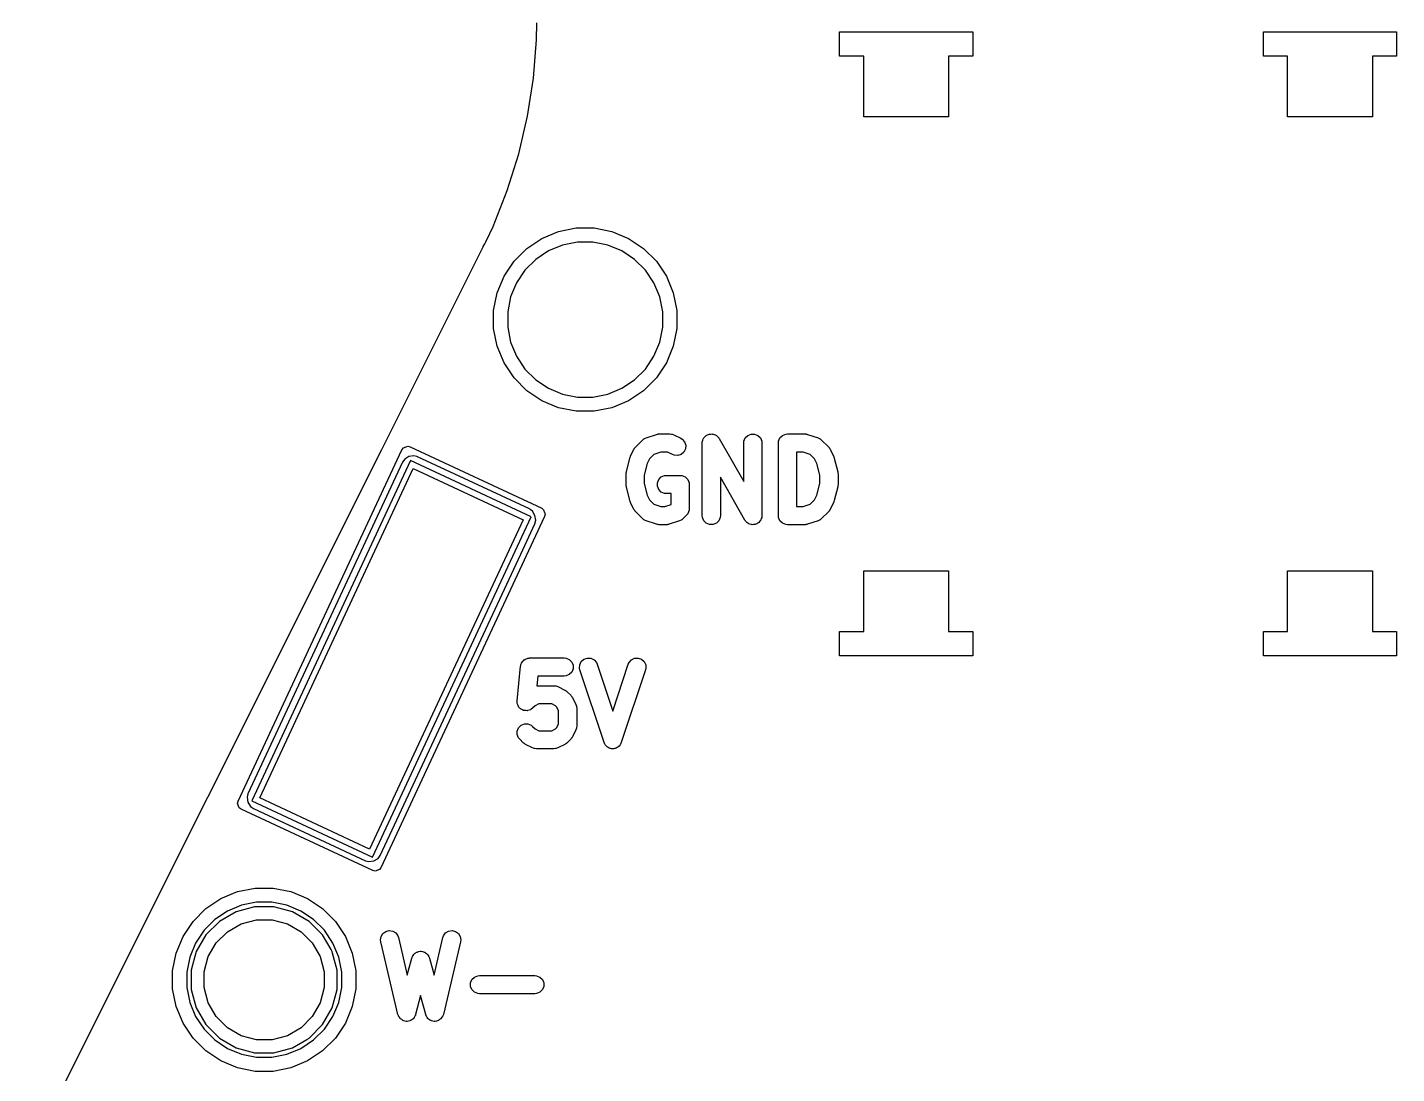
# Model space of a CAD drawing. Extents: x 121.6 to 171.8, y -137.8 to -68.
# Drawn here: x 136.39 to 147.7, y -115.02 to -106.39 of the extents above; entities that cross this region are included whole.
import ezdxf

# ---------------------------------------------------------------- set-up
doc = ezdxf.new("R2010")
doc.units = 0
doc.layers.add('BLACK', color=7, linetype='CONTINUOUS')

msp = doc.modelspace()

# ---------------------------------------------------------------- linework, layer by layer
at = {"layer": 'BLACK', "linetype": 'CONTINUOUS'}
for p, q in [((140.598966, -106.489976), (140.600307, -106.350455)), ((140.572674, -106.80694), (140.598966, -106.489976)), ((143.1, -106.625), (143.1, -106.425)), ((143.1, -106.425), (144.2, -106.425)), ((144.2, -106.425), (144.2, -106.625)), ((146.6, -106.625), (146.6, -106.425)), ((146.6, -106.425), (147.7, -106.425)), ((147.7, -106.425), (147.7, -106.625)), ((143.3, -106.625), (143.1, -106.625)), ((143.3, -107.125), (143.3, -106.625)), ((144.2, -106.625), (144, -106.625)), ((144, -106.625), (144, -107.125)), ((146.8, -106.625), (146.6, -106.625)), ((146.8, -107.125), (146.8, -106.625)), ((147.7, -106.625), (147.5, -106.625)), ((147.5, -106.625), (147.5, -107.125)), ((140.523261, -107.12113), (140.572674, -106.80694)), ((140.450992, -107.430863), (140.523261, -107.12113)), ((144, -107.125), (143.3, -107.125)), ((147.5, -107.125), (146.8, -107.125)), ((140.356255, -107.734477), (140.450992, -107.430863)), ((140.239556, -108.030347), (140.356255, -107.734477)), ((140.181205, -108.151499), (140.239556, -108.030347)), ((140.641738, -108.12974), (140.779384, -108.072725)), ((140.779384, -108.072725), (140.925507, -108.04366)), ((140.925507, -108.04366), (141.074493, -108.04366)), ((141.074493, -108.04366), (141.220616, -108.072725)), ((141.220616, -108.072725), (141.358262, -108.12974)), ((140.158855, -108.197877), (140.170233, -108.174256)), ((140.170233, -108.174256), (140.178822, -108.157093)), ((140.178822, -108.157091), (140.179976, -108.154786)), ((140.178822, -108.157093), (140.178822, -108.157091)), ((140.179976, -108.154786), (140.181205, -108.151499)), ((140.517861, -108.212512), (140.641738, -108.12974)), ((140.813319, -108.184595), (140.696846, -108.232839)), ((140.936965, -108.16), (140.813319, -108.184595)), ((141.063035, -108.16), (140.936965, -108.16)), ((141.186681, -108.184595), (141.063035, -108.16)), ((141.303154, -108.232839), (141.186681, -108.184595)), ((141.358262, -108.12974), (141.482139, -108.212512)), ((139.320935, -109.871604), (140.158187, -108.198332)), ((140.158187, -108.198332), (140.158855, -108.197877)), ((140.412512, -108.317861), (140.517861, -108.212512)), ((140.592024, -108.302879), (140.502879, -108.392024)), ((140.696846, -108.232839), (140.592024, -108.302879)), ((141.407976, -108.302879), (141.303154, -108.232839)), ((141.497121, -108.392024), (141.407976, -108.302879)), ((141.482139, -108.212512), (141.587488, -108.317861)), ((140.32974, -108.441738), (140.412512, -108.317861)), ((140.502879, -108.392024), (140.432839, -108.496846)), ((141.567161, -108.496846), (141.497121, -108.392024)), ((141.587488, -108.317861), (141.67026, -108.441738)), ((140.272725, -108.579384), (140.32974, -108.441738)), ((140.432839, -108.496846), (140.384595, -108.613319)), ((141.615405, -108.613319), (141.567161, -108.496846)), ((141.67026, -108.441738), (141.727275, -108.579384)), ((140.24366, -108.725507), (140.272725, -108.579384)), ((140.384595, -108.613319), (140.36, -108.736965)), ((141.64, -108.736965), (141.615405, -108.613319)), ((141.727275, -108.579384), (141.75634, -108.725507)), ((140.24366, -108.736965), (140.24366, -108.725507)), ((140.24366, -108.874493), (140.24366, -108.736965)), ((140.36, -108.736965), (140.36, -108.863035)), ((141.64, -108.863035), (141.64, -108.736965)), ((141.75634, -108.725507), (141.75634, -108.874493)), ((140.36, -108.863035), (140.384595, -108.986681)), ((141.615405, -108.986681), (141.64, -108.863035)), ((140.272725, -109.020616), (140.24366, -108.874493)), ((140.384595, -108.986681), (140.432839, -109.103154)), ((141.567161, -109.103154), (141.615405, -108.986681)), ((141.75634, -108.874493), (141.727275, -109.020616)), ((140.32974, -109.158262), (140.272725, -109.020616)), ((141.727275, -109.020616), (141.67026, -109.158262)), ((140.412512, -109.282139), (140.32974, -109.158262)), ((140.432839, -109.103154), (140.502879, -109.207976)), ((140.502879, -109.207976), (140.592024, -109.297121)), ((141.407976, -109.297121), (141.497121, -109.207976)), ((141.497121, -109.207976), (141.567161, -109.103154)), ((141.67026, -109.158262), (141.587488, -109.282139)), ((140.517861, -109.387488), (140.412512, -109.282139)), ((140.592024, -109.297121), (140.696846, -109.367161)), ((141.303154, -109.367161), (141.407976, -109.297121)), ((141.587488, -109.282139), (141.482139, -109.387488)), ((140.641738, -109.47026), (140.517861, -109.387488)), ((140.696846, -109.367161), (140.813319, -109.415405)), ((140.813319, -109.415405), (140.936965, -109.44)), ((141.063035, -109.44), (141.186681, -109.415405)), ((141.186681, -109.415405), (141.303154, -109.367161)), ((141.482139, -109.387488), (141.358262, -109.47026)), ((140.779384, -109.527275), (140.641738, -109.47026)), ((140.925507, -109.55634), (140.779384, -109.527275)), ((140.936965, -109.44), (141.063035, -109.44)), ((141.220616, -109.527275), (141.074493, -109.55634)), ((141.358262, -109.47026), (141.220616, -109.527275)), ((141.074493, -109.55634), (140.925507, -109.55634)), ((141.490113, -109.782185), (141.503538, -109.776191)), ((141.503538, -109.776191), (141.589252, -109.74762)), ((141.589252, -109.74762), (141.596505, -109.74597)), ((141.596505, -109.74597), (141.598337, -109.745212)), ((141.598337, -109.745212), (141.600991, -109.74495)), ((141.600991, -109.74495), (141.603589, -109.74436)), ((141.603589, -109.74436), (141.605563, -109.7445)), ((141.605563, -109.7445), (141.612969, -109.743771)), ((141.612969, -109.743771), (141.698684, -109.743771)), ((141.698684, -109.743771), (141.713316, -109.745212)), ((141.713316, -109.745212), (141.715805, -109.746243)), ((141.715805, -109.746243), (141.718493, -109.746434)), ((141.718493, -109.746434), (141.732225, -109.751689)), ((141.732225, -109.751689), (141.789367, -109.78026)), ((141.977351, -109.781519), (141.979181, -109.777103)), ((141.979181, -109.777103), (141.986231, -109.770052)), ((141.986231, -109.770052), (141.992341, -109.762163)), ((141.992341, -109.762163), (141.996494, -109.759789)), ((141.996494, -109.759789), (141.999873, -109.756411)), ((141.999873, -109.756411), (142.009085, -109.752594)), ((142.009085, -109.752594), (142.01775, -109.747644)), ((142.01775, -109.747644), (142.022493, -109.747041)), ((142.022493, -109.747041), (142.026909, -109.745212)), ((142.026909, -109.745212), (142.036883, -109.745212)), ((142.036883, -109.745212), (142.04678, -109.743954)), ((142.04678, -109.743954), (142.051392, -109.745212)), ((142.051392, -109.745212), (142.056173, -109.745212)), ((142.056173, -109.745212), (142.065388, -109.749029)), ((142.065388, -109.749029), (142.075012, -109.751654)), ((142.075012, -109.751654), (142.078792, -109.754581)), ((142.078792, -109.754581), (142.083209, -109.756411)), ((142.083209, -109.756411), (142.090259, -109.763461)), ((142.090259, -109.763461), (142.098149, -109.769571)), ((142.098149, -109.769571), (142.102501, -109.775703)), ((142.102501, -109.775703), (142.103901, -109.777103)), ((142.103901, -109.777103), (142.10447, -109.778477)), ((142.10447, -109.778477), (142.106659, -109.781561)), ((142.310839, -109.804139), (142.322038, -109.777103)), ((142.322038, -109.777103), (142.34273, -109.756411)), ((142.34273, -109.756411), (142.369766, -109.745212)), ((142.369766, -109.745212), (142.39903, -109.745212)), ((142.39903, -109.745212), (142.426066, -109.756411)), ((142.426066, -109.756411), (142.446758, -109.777103)), ((142.446758, -109.777103), (142.457957, -109.804139)), ((142.596553, -109.804139), (142.607752, -109.777103)), ((142.607752, -109.777103), (142.628444, -109.756411)), ((142.628444, -109.756411), (142.65548, -109.745212)), ((142.65548, -109.745212), (142.670112, -109.743771)), ((142.670112, -109.743771), (142.812969, -109.743771)), ((142.812969, -109.743771), (142.820374, -109.7445)), ((142.820374, -109.7445), (142.822349, -109.74436)), ((142.822349, -109.74436), (142.824946, -109.74495)), ((142.824946, -109.74495), (142.827601, -109.745212)), ((142.827601, -109.745212), (142.829432, -109.74597)), ((142.829432, -109.74597), (142.836686, -109.74762)), ((142.836686, -109.74762), (142.922399, -109.776191)), ((142.922399, -109.776191), (142.935825, -109.782185)), ((137.883884, -112.743594), (139.320935, -109.871604)), ((138.134712, -112.775391), (139.487088, -109.875207)), ((139.487088, -109.875207), (139.498624, -109.859474)), ((139.498624, -109.859473), (139.534585, -109.846385)), ((139.498624, -109.859474), (139.498624, -109.859473)), ((139.534585, -109.846385), (139.553535, -109.851022)), ((139.553535, -109.851022), (140.641104, -110.358162)), ((141.374459, -109.928087), (141.40303, -109.870944)), ((141.40303, -109.870944), (141.406994, -109.864644)), ((141.406994, -109.864644), (141.407752, -109.862817)), ((141.407752, -109.862817), (141.40944, -109.86076)), ((141.40944, -109.86076), (141.410862, -109.858501)), ((141.410862, -109.858501), (141.41236, -109.857201)), ((141.41236, -109.857201), (141.417079, -109.851452)), ((141.417079, -109.851452), (141.474222, -109.794309)), ((141.474222, -109.794309), (141.485587, -109.784982)), ((141.485587, -109.784982), (141.488077, -109.78395)), ((141.488077, -109.78395), (141.490113, -109.782185)), ((141.789367, -109.78026), (141.80181, -109.788093)), ((141.80181, -109.788093), (141.820984, -109.8102)), ((141.828163, -109.867151), (141.815076, -109.893326)), ((141.820984, -109.8102), (141.830237, -109.837961)), ((141.830237, -109.837961), (141.828163, -109.867151)), ((141.966541, -109.818771), (141.966911, -109.815007)), ((141.966541, -110.418771), (141.966541, -109.818771)), ((141.966724, -109.813532), (141.967245, -109.811621)), ((141.966911, -109.815007), (141.966724, -109.813532)), ((141.967245, -109.811621), (141.967982, -109.804139)), ((141.967982, -109.804139), (141.971799, -109.794923)), ((141.971799, -109.794923), (141.974424, -109.7853)), ((141.974424, -109.7853), (141.977351, -109.781519)), ((142.106659, -109.781561), (142.309398, -110.136354)), ((142.309398, -109.818771), (142.310839, -109.804139)), ((142.309398, -110.136354), (142.309398, -109.818771)), ((142.457957, -109.804139), (142.459398, -109.818771)), ((142.459398, -109.818771), (142.459398, -110.418771)), ((142.595112, -109.818771), (142.596553, -109.804139)), ((142.595112, -110.418771), (142.595112, -109.818771)), ((142.935825, -109.782185), (142.93786, -109.78395)), ((142.93786, -109.78395), (142.940351, -109.784982)), ((142.940351, -109.784982), (142.951716, -109.794309)), ((142.951716, -109.794309), (143.008859, -109.851452)), ((143.008859, -109.851452), (143.013579, -109.857204)), ((143.013579, -109.857204), (143.015076, -109.858502)), ((143.015076, -109.858502), (143.016495, -109.860757)), ((143.016495, -109.860757), (143.018186, -109.862817)), ((143.018186, -109.862817), (143.018943, -109.864646)), ((143.018943, -109.864646), (143.022908, -109.870944)), ((143.022908, -109.870944), (143.051479, -109.928088)), ((139.492143, -109.97676), (138.215757, -112.713982)), ((139.556588, -109.962782), (138.246472, -112.772337)), ((139.510168, -109.952178), (139.492143, -109.97676)), ((139.51017, -109.952176), (139.510168, -109.952178)), ((139.54503, -109.931024), (139.51017, -109.952176)), ((139.545032, -109.931023), (139.54503, -109.931024)), ((139.585332, -109.924821), (139.545032, -109.931023)), ((140.553526, -110.427662), (139.556588, -109.962782)), ((139.585333, -109.924821), (139.585332, -109.924821)), ((139.610673, -109.931023), (139.585333, -109.924821)), ((139.614943, -109.932068), (139.610673, -109.931023)), ((140.53955, -110.363217), (139.614943, -109.932068)), ((141.340208, -110.057724), (141.36878, -109.943438)), ((141.36878, -109.943438), (141.369165, -109.942358)), ((141.369165, -109.942358), (141.369204, -109.941819)), ((141.369204, -109.941819), (141.371531, -109.935737)), ((141.371531, -109.935737), (141.373727, -109.929592)), ((141.373727, -109.929592), (141.374049, -109.929156)), ((141.374049, -109.929156), (141.374459, -109.928087)), ((141.512306, -109.987802), (141.487969, -110.085148)), ((141.53175, -109.948912), (141.512306, -109.987802)), ((141.567769, -109.912894), (141.53175, -109.948912)), ((141.625138, -109.893771), (141.567769, -109.912894)), ((141.680979, -109.893771), (141.625138, -109.893771)), ((141.722285, -109.914424), (141.680979, -109.893771)), ((141.736017, -109.919679), (141.722285, -109.914424)), ((141.765207, -109.921753), (141.736017, -109.919679)), ((141.792968, -109.912499), (141.765207, -109.921753)), ((141.815076, -109.893326), (141.792968, -109.912499)), ((142.800799, -109.893771), (142.745112, -109.893771)), ((142.745112, -109.893771), (142.745112, -110.343771)), ((142.858169, -109.912894), (142.800799, -109.893771)), ((142.894186, -109.948911), (142.858169, -109.912894)), ((142.913632, -109.987803), (142.894186, -109.948911)), ((142.937969, -110.085148), (142.913632, -109.987803)), ((143.051479, -109.928088), (143.051887, -109.929155)), ((143.051887, -109.929155), (143.052211, -109.929592)), ((143.052211, -109.929592), (143.054412, -109.935752)), ((143.054412, -109.935752), (143.056734, -109.94182)), ((143.056734, -109.94182), (143.056772, -109.942358)), ((143.056772, -109.942358), (143.057158, -109.943438)), ((143.057158, -109.943438), (143.08573, -110.057723)), ((138.312919, -112.748153), (139.580773, -110.029229)), ((139.580773, -110.029229), (140.487081, -110.451847)), ((141.337969, -110.075914), (141.33822, -110.07336)), ((141.337969, -110.161628), (141.337969, -110.075914)), ((141.338058, -110.072268), (141.338867, -110.066794)), ((141.33822, -110.07336), (141.338058, -110.072268)), ((141.338867, -110.066794), (141.33941, -110.061282)), ((141.33941, -110.061282), (141.339832, -110.06026)), ((141.339832, -110.06026), (141.340208, -110.057724)), ((141.487969, -110.085148), (141.487969, -110.152393)), ((141.607752, -110.11996), (141.628444, -110.099268)), ((141.628444, -110.099268), (141.65548, -110.088069)), ((141.65548, -110.088069), (141.670112, -110.086628)), ((141.670112, -110.086628), (141.784398, -110.086628)), ((141.784398, -110.086628), (141.79903, -110.088069)), ((141.79903, -110.088069), (141.826066, -110.099268)), ((141.826066, -110.099268), (141.846758, -110.11996)), ((142.31928, -110.455982), (142.116541, -110.101188)), ((142.116541, -110.101188), (142.116541, -110.418771)), ((142.937969, -110.152393), (142.937969, -110.085148)), ((143.08573, -110.057723), (143.086105, -110.060261)), ((143.086105, -110.060261), (143.086528, -110.061282)), ((143.086528, -110.061282), (143.08707, -110.066793)), ((143.08707, -110.066793), (143.08788, -110.072268)), ((143.08788, -110.072268), (143.087717, -110.07336)), ((143.087717, -110.07336), (143.087969, -110.075914)), ((143.087969, -110.075914), (143.087969, -110.161628)), ((141.33822, -110.164181), (141.337969, -110.161628)), ((141.338058, -110.165274), (141.33822, -110.164181)), ((141.338867, -110.170747), (141.338058, -110.165274)), ((141.33941, -110.17626), (141.338867, -110.170747)), ((141.339832, -110.177281), (141.33941, -110.17626)), ((141.340208, -110.179818), (141.339832, -110.177281)), ((141.36878, -110.294104), (141.340208, -110.179818)), ((141.487969, -110.152393), (141.512306, -110.249739)), ((141.596553, -110.146996), (141.607752, -110.11996)), ((141.596553, -110.17626), (141.596553, -110.146996)), ((141.607752, -110.203296), (141.596553, -110.17626)), ((141.628444, -110.223988), (141.607752, -110.203296)), ((141.65548, -110.235187), (141.628444, -110.223988)), ((141.846758, -110.11996), (141.857957, -110.146996)), ((141.857957, -110.146996), (141.859398, -110.161628)), ((141.859398, -110.161628), (141.859398, -110.361628)), ((142.913632, -110.249738), (142.937969, -110.152393)), ((143.08573, -110.179819), (143.057158, -110.294104)), ((143.086105, -110.17728), (143.08573, -110.179819)), ((143.086528, -110.17626), (143.086105, -110.17728)), ((143.08707, -110.170748), (143.086528, -110.17626)), ((143.08788, -110.165274), (143.08707, -110.170748)), ((143.087969, -110.161628), (143.087717, -110.164181)), ((143.087717, -110.164181), (143.08788, -110.165274)), ((141.369165, -110.295183), (141.36878, -110.294104)), ((141.369204, -110.295723), (141.369165, -110.295183)), ((141.371531, -110.301804), (141.369204, -110.295723)), ((141.373727, -110.30795), (141.371531, -110.301804)), ((141.374049, -110.308385), (141.373727, -110.30795)), ((141.374459, -110.309455), (141.374049, -110.308385)), ((141.40303, -110.366598), (141.374459, -110.309455)), ((141.512306, -110.249739), (141.53175, -110.288629)), ((141.53175, -110.288629), (141.567769, -110.324648)), ((141.567769, -110.324648), (141.625138, -110.343771)), ((141.625138, -110.343771), (141.657942, -110.343771)), ((141.670112, -110.236628), (141.65548, -110.235187)), ((141.657942, -110.343771), (141.709398, -110.326619)), ((141.709398, -110.236628), (141.670112, -110.236628)), ((141.709398, -110.326619), (141.709398, -110.236628)), ((142.745112, -110.343771), (142.800799, -110.343771)), ((142.800799, -110.343771), (142.858169, -110.324647)), ((142.858169, -110.324647), (142.894186, -110.28863)), ((142.894186, -110.28863), (142.913632, -110.249738)), ((143.051479, -110.309454), (143.022908, -110.366598)), ((143.051887, -110.308386), (143.051479, -110.309454)), ((143.052211, -110.30795), (143.051887, -110.308386)), ((143.054412, -110.301789), (143.052211, -110.30795)), ((143.056734, -110.295722), (143.054412, -110.301789)), ((143.056772, -110.295183), (143.056734, -110.295722)), ((143.057158, -110.294104), (143.056772, -110.295183)), ((140.487081, -110.451847), (139.219227, -113.170771)), ((139.243412, -113.237216), (140.553526, -110.427662)), ((140.665288, -110.424609), (139.312911, -113.324794)), ((140.545955, -110.367914), (140.53955, -110.363217)), ((140.563942, -110.381103), (140.545955, -110.367914)), ((140.564132, -110.381242), (140.563942, -110.381103)), ((140.585286, -110.416104), (140.564132, -110.381242)), ((140.584243, -110.486017), (140.59149, -110.456407)), ((140.59149, -110.456407), (140.585286, -110.416104)), ((140.641104, -110.358162), (140.656836, -110.369698)), ((140.656836, -110.369698), (140.656837, -110.369699)), ((140.656837, -110.369699), (140.664922, -110.391914)), ((140.664922, -110.391914), (140.669527, -110.404567)), ((140.669925, -110.40566), (140.665288, -110.424609)), ((140.669527, -110.404567), (140.669925, -110.40566)), ((141.406994, -110.372897), (141.40303, -110.366598)), ((141.407752, -110.374725), (141.406994, -110.372897)), ((141.40944, -110.376781), (141.407752, -110.374725)), ((141.410862, -110.379041), (141.40944, -110.376781)), ((141.41236, -110.38034), (141.410862, -110.379041)), ((141.417079, -110.38609), (141.41236, -110.38034)), ((141.474222, -110.443233), (141.417079, -110.38609)), ((141.485587, -110.45256), (141.474222, -110.443233)), ((141.488077, -110.453591), (141.485587, -110.45256)), ((141.490113, -110.455357), (141.488077, -110.453591)), ((141.503538, -110.461351), (141.490113, -110.455357)), ((141.792968, -110.455357), (141.779542, -110.461351)), ((141.795003, -110.453591), (141.792968, -110.455357)), ((141.797494, -110.45256), (141.795003, -110.453591)), ((141.808859, -110.443233), (141.797494, -110.45256)), ((141.837431, -110.414661), (141.808859, -110.443233)), ((141.846759, -110.403296), (141.837431, -110.414661)), ((141.856805, -110.37904), (141.846759, -110.403296)), ((141.857957, -110.37626), (141.856805, -110.37904)), ((141.859398, -110.361628), (141.857957, -110.37626)), ((141.967982, -110.433403), (141.966541, -110.418771)), ((141.979181, -110.460439), (141.967982, -110.433403)), ((142.1151, -110.433403), (142.103901, -110.460439)), ((142.116541, -110.418771), (142.1151, -110.433403)), ((142.321469, -110.459065), (142.31928, -110.455982)), ((142.448587, -110.456022), (142.446758, -110.460439)), ((142.451515, -110.452242), (142.448587, -110.456022)), ((142.454139, -110.442618), (142.451515, -110.452242)), ((142.457957, -110.433403), (142.454139, -110.442618)), ((142.458693, -110.42592), (142.457957, -110.433403)), ((142.459215, -110.42401), (142.458693, -110.42592)), ((142.459398, -110.418771), (142.459027, -110.422534)), ((142.459027, -110.422534), (142.459215, -110.42401)), ((142.596553, -110.433403), (142.595112, -110.418771)), ((142.607752, -110.460439), (142.596553, -110.433403)), ((142.935825, -110.455357), (142.922399, -110.461351)), ((142.93786, -110.453591), (142.935825, -110.455357)), ((142.940351, -110.45256), (142.93786, -110.453591)), ((142.951716, -110.443233), (142.940351, -110.45256)), ((143.008859, -110.38609), (142.951716, -110.443233)), ((143.013579, -110.380337), (143.008859, -110.38609)), ((143.015076, -110.37904), (143.013579, -110.380337)), ((143.016495, -110.376784), (143.015076, -110.37904)), ((143.018186, -110.374725), (143.016495, -110.376784)), ((143.018943, -110.372895), (143.018186, -110.374725)), ((143.022908, -110.366598), (143.018943, -110.372895)), ((140.467622, -110.736111), (140.584243, -110.486017)), ((141.589252, -110.489922), (141.503538, -110.461351)), ((141.596505, -110.491571), (141.589252, -110.489922)), ((141.598337, -110.49233), (141.596505, -110.491571)), ((141.600991, -110.492591), (141.598337, -110.49233)), ((141.603589, -110.493182), (141.600991, -110.492591)), ((141.605563, -110.493041), (141.603589, -110.493182)), ((141.612969, -110.493771), (141.605563, -110.493041)), ((141.670112, -110.493771), (141.612969, -110.493771)), ((141.677517, -110.493041), (141.670112, -110.493771)), ((141.679492, -110.493182), (141.677517, -110.493041)), ((141.682089, -110.492591), (141.679492, -110.493182)), ((141.684744, -110.49233), (141.682089, -110.492591)), ((141.686575, -110.491571), (141.684744, -110.49233)), ((141.693829, -110.489922), (141.686575, -110.491571)), ((141.779542, -110.461351), (141.693829, -110.489922)), ((141.999873, -110.481131), (141.979181, -110.460439)), ((142.026909, -110.49233), (141.999873, -110.481131)), ((142.056173, -110.49233), (142.026909, -110.49233)), ((142.083209, -110.481131), (142.056173, -110.49233)), ((142.103901, -110.460439), (142.083209, -110.481131)), ((142.322038, -110.460439), (142.321469, -110.459065)), ((142.323437, -110.461838), (142.322038, -110.460439)), ((142.327791, -110.467971), (142.323437, -110.461838)), ((142.335677, -110.474078), (142.327791, -110.467971)), ((142.34273, -110.481131), (142.335677, -110.474078)), ((142.347146, -110.48296), (142.34273, -110.481131)), ((142.350928, -110.485889), (142.347146, -110.48296)), ((142.360553, -110.488514), (142.350928, -110.485889)), ((142.369766, -110.49233), (142.360553, -110.488514)), ((142.374546, -110.49233), (142.369766, -110.49233)), ((142.379159, -110.493588), (142.374546, -110.49233)), ((142.389056, -110.49233), (142.379159, -110.493588)), ((142.39903, -110.49233), (142.389056, -110.49233)), ((142.403445, -110.490501), (142.39903, -110.49233)), ((142.40819, -110.489898), (142.403445, -110.490501)), ((142.416855, -110.484946), (142.40819, -110.489898)), ((142.426066, -110.481131), (142.416855, -110.484946)), ((142.429444, -110.477752), (142.426066, -110.481131)), ((142.433598, -110.475379), (142.429444, -110.477752)), ((142.439707, -110.467489), (142.433598, -110.475379)), ((142.446758, -110.460439), (142.439707, -110.467489)), ((142.628444, -110.481131), (142.607752, -110.460439)), ((142.65548, -110.49233), (142.628444, -110.481131)), ((142.670112, -110.493771), (142.65548, -110.49233)), ((142.812969, -110.493771), (142.670112, -110.493771)), ((142.820374, -110.493041), (142.812969, -110.493771)), ((142.822349, -110.493182), (142.820374, -110.493041)), ((142.824946, -110.492591), (142.822349, -110.493182)), ((142.827601, -110.49233), (142.824946, -110.492591)), ((142.829432, -110.491571), (142.827601, -110.49233)), ((142.836686, -110.489922), (142.829432, -110.491571)), ((142.922399, -110.461351), (142.836686, -110.489922)), ((139.44464, -112.929905), (140.467622, -110.736111)), ((143.3, -111.375), (143.3, -110.875)), ((143.3, -110.875), (144, -110.875)), ((144, -110.875), (144, -111.375)), ((146.8, -111.375), (146.8, -110.875)), ((146.8, -110.875), (147.5, -110.875)), ((147.5, -110.875), (147.5, -111.375)), ((143.1, -111.575), (143.1, -111.375)), ((143.1, -111.375), (143.3, -111.375)), ((144, -111.375), (144.2, -111.375)), ((144.2, -111.375), (144.2, -111.575)), ((146.6, -111.575), (146.6, -111.375)), ((146.6, -111.375), (146.8, -111.375)), ((147.5, -111.375), (147.7, -111.375)), ((147.7, -111.375), (147.7, -111.575)), ((144.2, -111.575), (143.1, -111.575)), ((147.7, -111.575), (146.6, -111.575)), ((140.438341, -111.947022), (140.466913, -111.661308)), ((140.466913, -111.661308), (140.467982, -111.655975)), ((140.467982, -111.654139), (140.468695, -111.652416)), ((140.467982, -111.655975), (140.467982, -111.654139)), ((140.468695, -111.652416), (140.469803, -111.646892)), ((140.469803, -111.646892), (140.474985, -111.637232)), ((140.474985, -111.637232), (140.479181, -111.627103)), ((140.479181, -111.627103), (140.481852, -111.624431)), ((140.481852, -111.624431), (140.483637, -111.621105)), ((140.483637, -111.621105), (140.492119, -111.614164)), ((140.492119, -111.614164), (140.499873, -111.606411)), ((140.499873, -111.606411), (140.503361, -111.604965)), ((140.503361, -111.604965), (140.506285, -111.602574)), ((140.506285, -111.602574), (140.516782, -111.599406)), ((140.516782, -111.599406), (140.526909, -111.595212)), ((140.526909, -111.595212), (140.532514, -111.594659)), ((140.532514, -111.594659), (140.534301, -111.594121)), ((140.534301, -111.594121), (140.536129, -111.594303)), ((140.536129, -111.594303), (140.541541, -111.593771)), ((140.541541, -111.593771), (140.827255, -111.593771)), ((140.827255, -111.593771), (140.841887, -111.595212)), ((140.841887, -111.595212), (140.868923, -111.606411)), ((140.868923, -111.606411), (140.889615, -111.627103)), ((140.889615, -111.627103), (140.900814, -111.654139)), ((140.900814, -111.683403), (140.889615, -111.710439)), ((140.900814, -111.654139), (140.900814, -111.683403)), ((140.952844, -111.678151), (140.954919, -111.648961)), ((140.956104, -111.692488), (140.952844, -111.678151)), ((140.954919, -111.648961), (140.968005, -111.622788)), ((141.156104, -112.292489), (140.956104, -111.692488)), ((140.968005, -111.622788), (140.990112, -111.603614)), ((140.990112, -111.603614), (141.017875, -111.59436)), ((141.017875, -111.59436), (141.047065, -111.596435)), ((141.047065, -111.596435), (141.073238, -111.609521)), ((141.073238, -111.609521), (141.092412, -111.631628)), ((141.092412, -111.631628), (141.098406, -111.645054)), ((141.098406, -111.645054), (141.227254, -112.0316)), ((141.227254, -112.0316), (141.356104, -111.645053)), ((141.498406, -111.692488), (141.298406, -112.292488)), ((141.356104, -111.645053), (141.362098, -111.631628)), ((141.362098, -111.631628), (141.381272, -111.609521)), ((141.381272, -111.609521), (141.407445, -111.596434)), ((141.407445, -111.596434), (141.436635, -111.594359)), ((141.436635, -111.594359), (141.464398, -111.603613)), ((141.464398, -111.603613), (141.486505, -111.622787)), ((141.486505, -111.622787), (141.499592, -111.648961)), ((141.501666, -111.678151), (141.498406, -111.692488)), ((141.499592, -111.648961), (141.501666, -111.678151)), ((140.609415, -111.743771), (140.601558, -111.822342)), ((140.827255, -111.743771), (140.609415, -111.743771)), ((140.841887, -111.74233), (140.827255, -111.743771)), ((140.868923, -111.731131), (140.841887, -111.74233)), ((140.889615, -111.710439), (140.868923, -111.731131)), ((140.601558, -111.822342), (140.741541, -111.822342)), ((140.741541, -111.822342), (140.756173, -111.823783)), ((140.756173, -111.823783), (140.758661, -111.824813)), ((140.758661, -111.824813), (140.761351, -111.825005)), ((140.761351, -111.825005), (140.775082, -111.83026)), ((140.775082, -111.83026), (140.832225, -111.858832)), ((140.832225, -111.858832), (140.838521, -111.862795)), ((140.838521, -111.862795), (140.840352, -111.863554)), ((140.840352, -111.863554), (140.842413, -111.865245)), ((140.842413, -111.865245), (140.844668, -111.866665)), ((140.844668, -111.866665), (140.845964, -111.86816)), ((140.845964, -111.86816), (140.851717, -111.872881)), ((140.851717, -111.872881), (140.880288, -111.901452)), ((140.880288, -111.901452), (140.885008, -111.907204)), ((140.885008, -111.907204), (140.886505, -111.908502)), ((140.886505, -111.908502), (140.887924, -111.910757)), ((140.887924, -111.910757), (140.889615, -111.912817)), ((140.889615, -111.912817), (140.890372, -111.914646)), ((140.890372, -111.914646), (140.894337, -111.920944)), ((140.894337, -111.920944), (140.922908, -111.978088)), ((140.438319, -111.961725), (140.438341, -111.947022)), ((140.43941, -111.96534), (140.438319, -111.961725)), ((140.43941, -111.969115), (140.43941, -111.96534)), ((140.443603, -111.979241), (140.43941, -111.969115)), ((140.446772, -111.989741), (140.443603, -111.979241)), ((140.449163, -111.992663), (140.446772, -111.989741)), ((140.450608, -111.996152), (140.449163, -111.992663)), ((140.458364, -112.003908), (140.450608, -111.996152)), ((140.465303, -112.012389), (140.458364, -112.003908)), ((140.468627, -112.014172), (140.465303, -112.012389)), ((140.4713, -112.016845), (140.468627, -112.014172)), ((140.481433, -112.021042), (140.4713, -112.016845)), ((140.49109, -112.026223), (140.481433, -112.021042)), ((140.494846, -112.026598), (140.49109, -112.026223)), ((140.498336, -112.028044), (140.494846, -112.026598)), ((140.509299, -112.028044), (140.498336, -112.028044)), ((140.520209, -112.029135), (140.509299, -112.028044)), ((140.523825, -112.028044), (140.520209, -112.029135)), ((140.527599, -112.028044), (140.523825, -112.028044)), ((140.537725, -112.02385), (140.527599, -112.028044)), ((140.548225, -112.020682), (140.537725, -112.02385)), ((140.551147, -112.01829), (140.548225, -112.020682)), ((140.554636, -112.016846), (140.551147, -112.01829)), ((140.566001, -112.007519), (140.554636, -112.016846)), ((140.585967, -111.987553), (140.566001, -112.007519)), ((140.616389, -111.972342), (140.585967, -111.987553)), ((140.723835, -111.972342), (140.616389, -111.972342)), ((140.754257, -111.987553), (140.723835, -111.972342)), ((140.765615, -111.998911), (140.754257, -111.987553)), ((140.780826, -112.029332), (140.765615, -111.998911)), ((140.780826, -112.13678), (140.780826, -112.029332)), ((140.922908, -111.978088), (140.928163, -111.99182)), ((140.928163, -111.99182), (140.928353, -111.994506)), ((140.928353, -111.994506), (140.929385, -111.996996)), ((140.929385, -111.996996), (140.930826, -112.011628)), ((140.930826, -112.011628), (140.930826, -112.154485)), ((140.450609, -112.16996), (140.471301, -112.149268)), ((140.471301, -112.149268), (140.498338, -112.138069)), ((140.498338, -112.138069), (140.5276, -112.138069)), ((140.5276, -112.138069), (140.554637, -112.149268)), ((140.554637, -112.149268), (140.566002, -112.158595)), ((140.765615, -112.167201), (140.780826, -112.13678)), ((140.43941, -112.196997), (140.450609, -112.16996)), ((140.43941, -112.226259), (140.43941, -112.196997)), ((140.450609, -112.253296), (140.43941, -112.226259)), ((140.459936, -112.264661), (140.450609, -112.253296)), ((140.488508, -112.293233), (140.459936, -112.264661)), ((140.566002, -112.158595), (140.585967, -112.17856)), ((140.585967, -112.17856), (140.616389, -112.193771)), ((140.616389, -112.193771), (140.723837, -112.193771)), ((140.723837, -112.193771), (140.754255, -112.178561)), ((140.754255, -112.178561), (140.765615, -112.167201)), ((140.880289, -112.26466), (140.851718, -112.293232)), ((140.885009, -112.258907), (140.880289, -112.26466)), ((140.886505, -112.257611), (140.885009, -112.258907)), ((140.887924, -112.255356), (140.886505, -112.257611)), ((140.889616, -112.253295), (140.887924, -112.255356)), ((140.890374, -112.251464), (140.889616, -112.253295)), ((140.894337, -112.245169), (140.890374, -112.251464)), ((140.922908, -112.188025), (140.894337, -112.245169)), ((140.928163, -112.174293), (140.922908, -112.188025)), ((140.928353, -112.171606), (140.928163, -112.174293)), ((140.929385, -112.169117), (140.928353, -112.171606)), ((140.930826, -112.154485), (140.929385, -112.169117)), ((140.494261, -112.297955), (140.488508, -112.293233)), ((140.495558, -112.29945), (140.494261, -112.297955)), ((140.497809, -112.300867), (140.495558, -112.29945)), ((140.499873, -112.302561), (140.497809, -112.300867)), ((140.501706, -112.30332), (140.499873, -112.302561)), ((140.508, -112.307282), (140.501706, -112.30332)), ((140.565144, -112.335853), (140.508, -112.307282)), ((140.578876, -112.341108), (140.565144, -112.335853)), ((140.581562, -112.341298), (140.578876, -112.341108)), ((140.584052, -112.34233), (140.581562, -112.341298)), ((140.598684, -112.343771), (140.584052, -112.34233)), ((140.741541, -112.343771), (140.598684, -112.343771)), ((140.756173, -112.34233), (140.741541, -112.343771)), ((140.758662, -112.341298), (140.756173, -112.34233)), ((140.76135, -112.341108), (140.758662, -112.341298)), ((140.775082, -112.335853), (140.76135, -112.341108)), ((140.832225, -112.307282), (140.775082, -112.335853)), ((140.838522, -112.303318), (140.832225, -112.307282)), ((140.840353, -112.30256), (140.838522, -112.303318)), ((140.842412, -112.300869), (140.840353, -112.30256)), ((140.844668, -112.29945), (140.842412, -112.300869)), ((140.845966, -112.297952), (140.844668, -112.29945)), ((140.851718, -112.293232), (140.845966, -112.297952)), ((141.162098, -112.305914), (141.156104, -112.292489)), ((141.165609, -112.309962), (141.162098, -112.305914)), ((141.168005, -112.314754), (141.165609, -112.309962)), ((141.175109, -112.320916), (141.168005, -112.314754)), ((141.181272, -112.328021), (141.175109, -112.320916)), ((141.186064, -112.330417), (141.181272, -112.328021)), ((141.190112, -112.333928), (141.186064, -112.330417)), ((141.199031, -112.336901), (141.190112, -112.333928)), ((141.207445, -112.341108), (141.199031, -112.336901)), ((141.212793, -112.341488), (141.207445, -112.341108)), ((141.217875, -112.343182), (141.212793, -112.341488)), ((141.227247, -112.342515), (141.217875, -112.343182)), ((141.236635, -112.343183), (141.227247, -112.342515)), ((141.241724, -112.341486), (141.236635, -112.343183)), ((141.247065, -112.341107), (141.241724, -112.341486)), ((141.255468, -112.336905), (141.247065, -112.341107)), ((141.264398, -112.333929), (141.255468, -112.336905)), ((141.268449, -112.330415), (141.264398, -112.333929)), ((141.273238, -112.328021), (141.268449, -112.330415)), ((141.279396, -112.32092), (141.273238, -112.328021)), ((141.286505, -112.314755), (141.279396, -112.32092)), ((141.288902, -112.30996), (141.286505, -112.314755)), ((141.292412, -112.305914), (141.288902, -112.30996)), ((141.298406, -112.292488), (141.292412, -112.305914)), ((138.215757, -112.713982), (138.20851, -112.743594)), ((137.169817, -114.170677), (137.883884, -112.743594)), ((138.130075, -112.794341), (138.134712, -112.775391)), ((138.143163, -112.830302), (138.130075, -112.794341)), ((138.158896, -112.841837), (138.143163, -112.830302)), ((138.20851, -112.743594), (138.214713, -112.783894)), ((138.214713, -112.783894), (138.214713, -112.783895)), ((138.214713, -112.783895), (138.214714, -112.783896)), ((138.214714, -112.783896), (138.235868, -112.818758)), ((138.235868, -112.818758), (138.260449, -112.836781)), ((138.246472, -112.772337), (139.243412, -113.237216)), ((139.219227, -113.170771), (138.312919, -112.748153)), ((139.246465, -113.348978), (138.158896, -112.841837)), ((138.260449, -112.836781), (138.260449, -112.836782)), ((138.260449, -112.836782), (138.26045, -112.836782)), ((138.26045, -112.836782), (138.260451, -112.836783)), ((138.260451, -112.836783), (139.185057, -113.267932)), ((139.307857, -113.223238), (139.44464, -112.929905)), ((139.185057, -113.267932), (139.214667, -113.275179)), ((139.214667, -113.275179), (139.25497, -113.268976)), ((139.25497, -113.268976), (139.289831, -113.247822)), ((139.289831, -113.247822), (139.307857, -113.223238)), ((139.265415, -113.353615), (139.246465, -113.348978)), ((139.301376, -113.340527), (139.265415, -113.353615)), ((139.312911, -113.324794), (139.301376, -113.340527)), ((138.129384, -113.522725), (138.275507, -113.49366)), ((138.275507, -113.49366), (138.424493, -113.49366)), ((138.424493, -113.49366), (138.570616, -113.522725)), ((137.867861, -113.662512), (137.991738, -113.57974)), ((137.991738, -113.57974), (138.129384, -113.522725)), ((138.286965, -113.61), (138.163319, -113.634595)), ((138.413035, -113.61), (138.286965, -113.61)), ((138.536681, -113.634595), (138.413035, -113.61)), ((138.570616, -113.522725), (138.708262, -113.57974)), ((138.708262, -113.57974), (138.832139, -113.662512)), ((137.762512, -113.767861), (137.867861, -113.662512)), ((138.046846, -113.682839), (137.942024, -113.752879)), ((138.117442, -113.688559), (137.980058, -113.767877)), ((138.163319, -113.634595), (138.046846, -113.682839)), ((138.270677, -113.6475), (138.117442, -113.688559)), ((138.270679, -113.6475), (138.270677, -113.6475)), ((138.429321, -113.6475), (138.270679, -113.6475)), ((138.429322, -113.6475), (138.429321, -113.6475)), ((138.582557, -113.688559), (138.429322, -113.6475)), ((138.653154, -113.682839), (138.536681, -113.634595)), ((138.719941, -113.767877), (138.582557, -113.688559)), ((138.757976, -113.752879), (138.653154, -113.682839)), ((138.832139, -113.662512), (138.937488, -113.767861)), ((137.67974, -113.891738), (137.762512, -113.767861)), ((137.852879, -113.842024), (137.782839, -113.946846)), ((137.942024, -113.752879), (137.852879, -113.842024)), ((137.980051, -113.767883), (137.867883, -113.880051)), ((137.980058, -113.767877), (137.980051, -113.767883)), ((138.045619, -113.853323), (138.158658, -113.78806)), ((138.158658, -113.78806), (138.284737, -113.754278)), ((138.284737, -113.754278), (138.415263, -113.754278)), ((138.415263, -113.754278), (138.541342, -113.78806)), ((138.541342, -113.78806), (138.654381, -113.853323)), ((138.719948, -113.767883), (138.719941, -113.767877)), ((138.832116, -113.880051), (138.719948, -113.767883)), ((138.847121, -113.842024), (138.757976, -113.752879)), ((138.917161, -113.946846), (138.847121, -113.842024)), ((138.937488, -113.767861), (139.02026, -113.891738)), ((139.353126, -113.850601), (139.381594, -113.843823)), ((139.381594, -113.843823), (139.410489, -113.848456)), ((139.410489, -113.848456), (139.435411, -113.863792)), ((139.847671, -113.863792), (139.872593, -113.848455)), ((139.872593, -113.848455), (139.901488, -113.843823)), ((139.901488, -113.843823), (139.929956, -113.850601)), ((137.622725, -114.029384), (137.67974, -113.891738)), ((137.782839, -113.946846), (137.734595, -114.063319)), ((137.867877, -113.880058), (137.788559, -114.017442)), ((137.867883, -113.880051), (137.867877, -113.880058)), ((137.88806, -114.058658), (137.953323, -113.945619)), ((137.953323, -113.945619), (138.045619, -113.853323)), ((138.654381, -113.853323), (138.746677, -113.945619)), ((138.746677, -113.945619), (138.81194, -114.058658)), ((138.832122, -113.880058), (138.832116, -113.880051)), ((138.901373, -114.000006), (138.832122, -113.880058)), ((138.965405, -114.063319), (138.917161, -113.946846)), ((139.02026, -113.891738), (139.077275, -114.029384)), ((139.30945, -113.921575), (139.314083, -113.89268)), ((139.311438, -113.936143), (139.30945, -113.921575)), ((139.454294, -114.536142), (139.311438, -113.936143)), ((139.314083, -113.89268), (139.329419, -113.867758)), ((139.329419, -113.867758), (139.353126, -113.850601)), ((139.435411, -113.863792), (139.452568, -113.887499)), ((139.452568, -113.887499), (139.457358, -113.901399)), ((139.457358, -113.901399), (139.531371, -114.212256)), ((139.75171, -114.212255), (139.825724, -113.901399)), ((139.825724, -113.901399), (139.830515, -113.887499)), ((139.971645, -113.936142), (139.828786, -114.536143)), ((139.830515, -113.887499), (139.847671, -113.863792)), ((139.929956, -113.850601), (139.953663, -113.867758)), ((139.953663, -113.867758), (139.968999, -113.89268)), ((139.968999, -113.89268), (139.973632, -113.921574)), ((139.973632, -113.921574), (139.971645, -113.936142)), ((137.59366, -114.175507), (137.622725, -114.029384)), ((137.734595, -114.063319), (137.71, -114.186965)), ((137.788559, -114.017442), (137.7475, -114.170677)), ((137.854278, -114.184737), (137.88806, -114.058658)), ((138.81194, -114.058658), (138.845722, -114.184737)), ((138.911441, -114.017444), (138.901373, -114.000006)), ((138.91478, -114.029905), (138.911441, -114.017444)), ((138.9525, -114.170679), (138.91478, -114.029905)), ((138.99, -114.186965), (138.965405, -114.063319)), ((139.077275, -114.029384), (139.10634, -114.175507)), ((139.531371, -114.212256), (139.569074, -114.070875)), ((139.569074, -114.070875), (139.570358, -114.067449)), ((139.570358, -114.067449), (139.57055, -114.066007)), ((139.57055, -114.066007), (139.571541, -114.064294)), ((139.571541, -114.064294), (139.574236, -114.057108)), ((139.574236, -114.057108), (139.580253, -114.049247)), ((139.580253, -114.049247), (139.585212, -114.040682)), ((139.585212, -114.040682), (139.589069, -114.037729)), ((139.589069, -114.037729), (139.592023, -114.033871)), ((139.592023, -114.033871), (139.60059, -114.02891)), ((139.60059, -114.02891), (139.60845, -114.022895)), ((139.60845, -114.022895), (139.613142, -114.021643)), ((139.613142, -114.021643), (139.617348, -114.019209)), ((139.617348, -114.019209), (139.627165, -114.017904)), ((139.627165, -114.017904), (139.636726, -114.015355)), ((139.636726, -114.015355), (139.641538, -114.015994)), ((139.641538, -114.015994), (139.646357, -114.015354)), ((139.646357, -114.015354), (139.655927, -114.017906)), ((139.655927, -114.017906), (139.665734, -114.019209)), ((139.665734, -114.019209), (139.669935, -114.021641)), ((139.669935, -114.021641), (139.674633, -114.022894)), ((139.674633, -114.022894), (139.682499, -114.028915)), ((139.682499, -114.028915), (139.691059, -114.033871)), ((139.691059, -114.033871), (139.694009, -114.037726)), ((139.694009, -114.037726), (139.69787, -114.040681)), ((139.69787, -114.040681), (139.702832, -114.049252)), ((139.702832, -114.049252), (139.708846, -114.057109)), ((139.708846, -114.057109), (139.71154, -114.064293)), ((139.71154, -114.064293), (139.712532, -114.066006)), ((139.712532, -114.066006), (139.712723, -114.067447)), ((139.712723, -114.067447), (139.714009, -114.070875)), ((139.714009, -114.070875), (139.75171, -114.212255)), ((136.394247, -115.720677), (137.169817, -114.170677)), ((137.59366, -114.186965), (137.59366, -114.175507)), ((137.59366, -114.324493), (137.59366, -114.186965)), ((137.71, -114.186965), (137.71, -114.313035)), ((137.7475, -114.170677), (137.7475, -114.329322)), ((137.854278, -114.315263), (137.854278, -114.184737)), ((138.845722, -114.184737), (138.845722, -114.315263)), ((138.9525, -114.329321), (138.9525, -114.170679)), ((138.99, -114.313035), (138.99, -114.186965)), ((139.10634, -114.175507), (139.10634, -114.324493)), ((140.053696, -114.275568), (140.064895, -114.248532)), ((140.053696, -114.304832), (140.053696, -114.275568)), ((140.064895, -114.248532), (140.085587, -114.22784)), ((140.085587, -114.22784), (140.112623, -114.216641)), ((140.112623, -114.216641), (140.127255, -114.2152)), ((140.127255, -114.2152), (140.584398, -114.2152)), ((140.584398, -114.2152), (140.59903, -114.216641)), ((140.59903, -114.216641), (140.626066, -114.22784)), ((140.626066, -114.22784), (140.646758, -114.248532)), ((140.646758, -114.248532), (140.657957, -114.275568)), ((140.657957, -114.275568), (140.657957, -114.304832)), ((137.622725, -114.470616), (137.59366, -114.324493)), ((137.71, -114.313035), (137.734595, -114.436681)), ((137.7475, -114.329322), (137.788559, -114.482557)), ((137.88806, -114.441342), (137.854278, -114.315263)), ((138.845722, -114.315263), (138.81194, -114.441342)), ((138.911441, -114.482556), (138.9525, -114.329321)), ((138.965405, -114.436681), (138.99, -114.313035)), ((139.10634, -114.324493), (139.077275, -114.470616)), ((139.64154, -114.381279), (139.599723, -114.538096)), ((139.683358, -114.538095), (139.64154, -114.381279)), ((140.064895, -114.331868), (140.053696, -114.304832)), ((140.085587, -114.35256), (140.064895, -114.331868)), ((140.112623, -114.363759), (140.085587, -114.35256)), ((140.127255, -114.3652), (140.112623, -114.363759)), ((140.584398, -114.3652), (140.127255, -114.3652)), ((140.59903, -114.363759), (140.584398, -114.3652)), ((140.626066, -114.35256), (140.59903, -114.363759)), ((140.646758, -114.331868), (140.626066, -114.35256)), ((140.657957, -114.304832), (140.646758, -114.331868)), ((137.67974, -114.608262), (137.622725, -114.470616)), ((137.734595, -114.436681), (137.782839, -114.553154)), ((137.788559, -114.482557), (137.867877, -114.619941)), ((137.953323, -114.554381), (137.88806, -114.441342)), ((138.81194, -114.441342), (138.746677, -114.554381)), ((138.83212, -114.619944), (138.911441, -114.482556)), ((138.917161, -114.553154), (138.965405, -114.436681)), ((139.077275, -114.470616), (139.02026, -114.608262)), ((137.762512, -114.732139), (137.67974, -114.608262)), ((137.782839, -114.553154), (137.852879, -114.657976)), ((137.867877, -114.619941), (137.867883, -114.619948)), ((137.867883, -114.619948), (137.980051, -114.732116)), ((138.045619, -114.646677), (137.953323, -114.554381)), ((138.746677, -114.554381), (138.654381, -114.646677)), ((138.719944, -114.73212), (138.83212, -114.619944)), ((138.847121, -114.657976), (138.917161, -114.553154)), ((139.02026, -114.608262), (138.937488, -114.732139)), ((139.456024, -114.541164), (139.454294, -114.536142)), ((139.456264, -114.542964), (139.456024, -114.541164)), ((139.457205, -114.544591), (139.456264, -114.542964)), ((139.459085, -114.550043), (139.457205, -114.544591)), ((139.46547, -114.558865), (139.459085, -114.550043)), ((139.470926, -114.568289), (139.46547, -114.558865)), ((139.473984, -114.57063), (139.470926, -114.568289)), ((139.476242, -114.573749), (139.473984, -114.57063)), ((139.485513, -114.579454), (139.476242, -114.573749)), ((139.494164, -114.586076), (139.485513, -114.579454)), ((139.497885, -114.587068), (139.494164, -114.586076)), ((139.501164, -114.589086), (139.497885, -114.587068)), ((139.511913, -114.590809), (139.501164, -114.589086)), ((139.522439, -114.593616), (139.511913, -114.590809)), ((139.526257, -114.593108), (139.522439, -114.593616)), ((139.530059, -114.593718), (139.526257, -114.593108)), ((139.540648, -114.591196), (139.530059, -114.593718)), ((139.551448, -114.589762), (139.540648, -114.591196)), ((139.554782, -114.587831), (139.551448, -114.589762)), ((139.558527, -114.58694), (139.554782, -114.587831)), ((139.567347, -114.580557), (139.558527, -114.58694)), ((139.576773, -114.5751), (139.567347, -114.580557)), ((139.579113, -114.572042), (139.576773, -114.5751)), ((139.582234, -114.569784), (139.579113, -114.572042)), ((139.587941, -114.560508), (139.582234, -114.569784)), ((139.59456, -114.551862), (139.587941, -114.560508)), ((139.596585, -114.546462), (139.59456, -114.551862)), ((139.59757, -114.544862), (139.596585, -114.546462)), ((139.597857, -114.54307), (139.59757, -114.544862)), ((139.599723, -114.538096), (139.597857, -114.54307)), ((139.685223, -114.543069), (139.683358, -114.538095)), ((139.685511, -114.544862), (139.685223, -114.543069)), ((139.686496, -114.546463), (139.685511, -114.544862)), ((139.688521, -114.551862), (139.686496, -114.546463)), ((139.695139, -114.560508), (139.688521, -114.551862)), ((139.700847, -114.569784), (139.695139, -114.560508)), ((139.703967, -114.572042), (139.700847, -114.569784)), ((139.706308, -114.5751), (139.703967, -114.572042)), ((139.715726, -114.580552), (139.706308, -114.5751)), ((139.724554, -114.586941), (139.715726, -114.580552)), ((139.728304, -114.587833), (139.724554, -114.586941)), ((139.731633, -114.589761), (139.728304, -114.587833)), ((139.742417, -114.591194), (139.731633, -114.589761)), ((139.753022, -114.593719), (139.742417, -114.591194)), ((139.756826, -114.593109), (139.753022, -114.593719)), ((139.760641, -114.593616), (139.756826, -114.593109)), ((139.771162, -114.59081), (139.760641, -114.593616)), ((139.781917, -114.589086), (139.771162, -114.59081)), ((139.785196, -114.587068), (139.781917, -114.589086)), ((139.788917, -114.586076), (139.785196, -114.587068)), ((139.797563, -114.579457), (139.788917, -114.586076)), ((139.806839, -114.57375), (139.797563, -114.579457)), ((139.809097, -114.570629), (139.806839, -114.57375)), ((139.812155, -114.568289), (139.809097, -114.570629)), ((139.817609, -114.558867), (139.812155, -114.568289)), ((139.823996, -114.550043), (139.817609, -114.558867)), ((139.825874, -114.544592), (139.823996, -114.550043)), ((139.826817, -114.542964), (139.825874, -114.544592)), ((139.827056, -114.541162), (139.826817, -114.542964)), ((139.828786, -114.536143), (139.827056, -114.541162)), ((137.867861, -114.837488), (137.762512, -114.732139)), ((137.852879, -114.657976), (137.942024, -114.747121)), ((137.942024, -114.747121), (138.046846, -114.817161)), ((137.980051, -114.732116), (137.980058, -114.732122)), ((137.980058, -114.732122), (138.117442, -114.81144)), ((138.158658, -114.71194), (138.045619, -114.646677)), ((138.284737, -114.745722), (138.158658, -114.71194)), ((138.415263, -114.745722), (138.284737, -114.745722)), ((138.541342, -114.71194), (138.415263, -114.745722)), ((138.654381, -114.646677), (138.541342, -114.71194)), ((138.582556, -114.811441), (138.700325, -114.743447)), ((138.653154, -114.817161), (138.757976, -114.747121)), ((138.700325, -114.743447), (138.719941, -114.732122)), ((138.719941, -114.732121), (138.719944, -114.73212)), ((138.719941, -114.732122), (138.719941, -114.732121)), ((138.757976, -114.747121), (138.847121, -114.657976)), ((138.937488, -114.732139), (138.832139, -114.837488)), ((137.991738, -114.92026), (137.867861, -114.837488)), ((138.046846, -114.817161), (138.163319, -114.865405)), ((138.117442, -114.81144), (138.117444, -114.811441)), ((138.117444, -114.811441), (138.270679, -114.8525)), ((138.163319, -114.865405), (138.286965, -114.89)), ((138.270679, -114.8525), (138.270683, -114.8525)), ((138.270683, -114.8525), (138.429317, -114.8525)), ((138.413035, -114.89), (138.536681, -114.865405)), ((138.429317, -114.8525), (138.429321, -114.8525)), ((138.429321, -114.8525), (138.582556, -114.811441)), ((138.536681, -114.865405), (138.653154, -114.817161)), ((138.832139, -114.837488), (138.708262, -114.92026)), ((138.129384, -114.977275), (137.991738, -114.92026)), ((138.275507, -115.00634), (138.129384, -114.977275)), ((138.286965, -114.89), (138.413035, -114.89)), ((138.570616, -114.977275), (138.424493, -115.00634)), ((138.708262, -114.92026), (138.570616, -114.977275)), ((138.424493, -115.00634), (138.275507, -115.00634))]:
    msp.add_line(p, q, dxfattribs=at)

doc.saveas('drawing.dxf')
